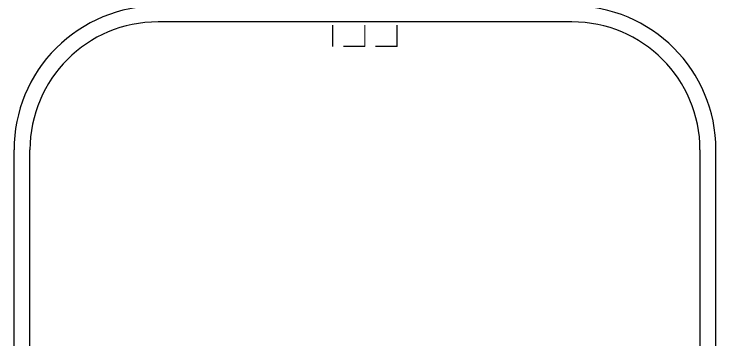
# Model space of a CAD drawing. Header units: inches. Extents: x 1.2 to 44.8, y 1.3 to 32.8.
# Drawn here: x 1.52 to 9.75, y 14.57 to 18.39 of the extents above; entities that cross this region are included whole.
import ezdxf

# ---------------------------------------------------------------- set-up
doc = ezdxf.new("R2010")
doc.units = ezdxf.units.IN
doc.header["$MEASUREMENT"] = 0
doc.linetypes.add('HIDDEN', pattern=[0.375, 0.25, -0.125])
doc.layers.add('OBJECT', color=7, linetype='Continuous')

msp = doc.modelspace()

# ---------------------------------------------------------------- linework, layer by layer
at = {"layer": 'OBJECT'}
for p, q in [((8.0619, 18.2991), (3.2119, 18.2991)), ((1.5249, 9.7269), (1.5249, 16.7992)), ((1.7119, 9.6161), (1.7119, 16.7992)), ((9.5619, 16.7992), (9.5619, 9.7269)), ((9.7489, 9.7269), (9.7489, 16.7992))]:
    msp.add_line(p, q, dxfattribs=at)
at = {"layer": 'OBJECT', "linetype": 'HIDDEN'}
for p, q in [((5.2619, 18.0111), (5.2619, 18.2991)), ((6.0119, 18.0111), (6.0119, 18.2991)), ((6.0119, 18.0111), (5.2619, 18.0111))]:
    msp.add_line(p, q, dxfattribs=at)
at = {"layer": 'OBJECT', "linetype": 'HIDDEN', "lineweight": 15}
msp.add_line((5.6369, 18.0111), (5.6369, 18.2991), dxfattribs=at)
at = {"layer": 'OBJECT'}
for centre, radius, start, end in [((3.2119, 16.7992), 1.687, 89.99973, 179.99974), ((8.0619, 16.7992), 1.687, 0.00027, 90.00026), ((3.2119, 16.7992), 1.5, 89.99973, 179.99973), ((8.0619, 16.7992), 1.5, 0.00027, 90.00027)]:
    msp.add_arc(centre, radius, start, end, dxfattribs=at)

doc.saveas('drawing.dxf')
